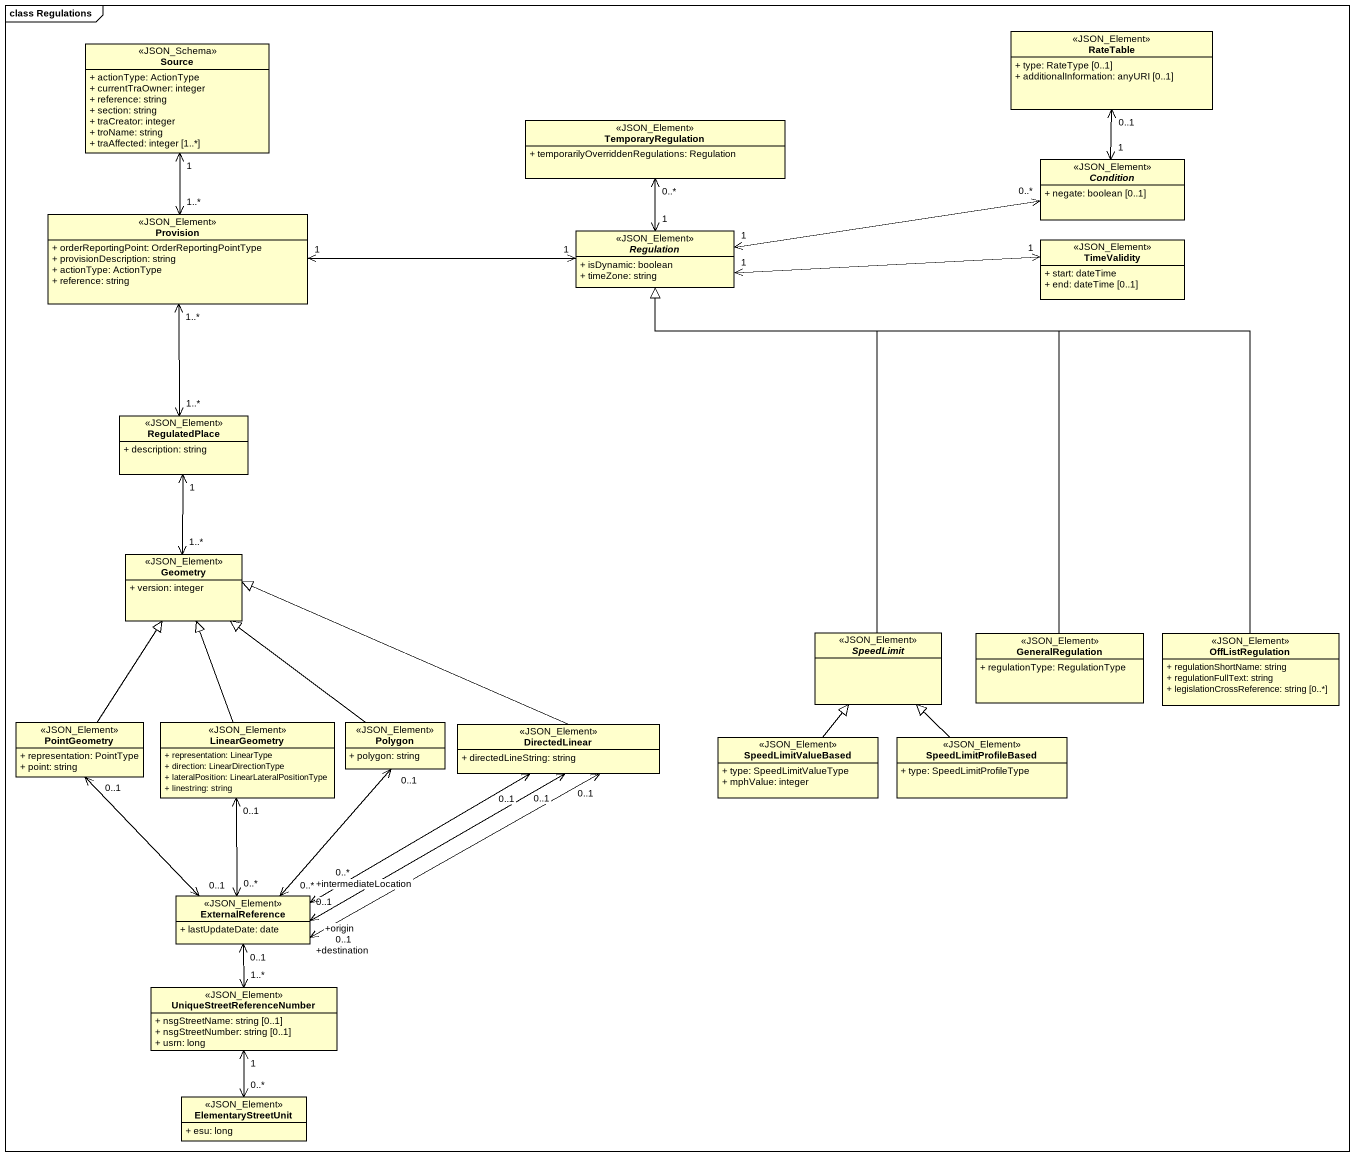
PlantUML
@startuml
mainframe class Regulations
hide circle
hide empty members
skinparam classAttributeIconSize 0
class Source <<JSON_Schema>> {
  + actionType: ActionType
  + currentTraOwner: integer
  + reference: string
  + section: string
  + traCreator: integer
  + troName: string
  + traAffected: integer [1..*]
}
class RateTable <<JSON_Element>> {
  + type: RateType [0..1]
  + additionalInformation: anyURI [0..1]
}
class TemporaryRegulation <<JSON_Element>> {
  + temporarilyOverriddenRegulations: Regulation
}
abstract class Condition <<JSON_Element>> {
  + negate: boolean [0..1]
}
class Provision <<JSON_Element>> {
  + orderReportingPoint: OrderReportingPointType
  + provisionDescription: string
  + actionType: ActionType
  + reference: string
}
abstract class Regulation <<JSON_Element>> {
  + isDynamic: boolean
  + timeZone: string
}
class TimeValidity <<JSON_Element>> {
  + start: dateTime
  + end: dateTime [0..1]
}
class RegulatedPlace <<JSON_Element>> {
  + description: string
}
class Geometry <<JSON_Element>> {
  + version: integer
}
abstract class SpeedLimit <<JSON_Element>>
class GeneralRegulation <<JSON_Element>> {
  + regulationType: RegulationType
}
class OffListRegulation <<JSON_Element>> {
  + regulationShortName: string
  + regulationFullText: string
  + legislationCrossReference: string [0..*]
}
class PointGeometry <<JSON_Element>> {
  + representation: PointType
  + point: string
}
class LinearGeometry <<JSON_Element>> {
  + representation: LinearType
  + direction: LinearDirectionType
  + lateralPosition: LinearLateralPositionType
  + linestring: string
}
class Polygon <<JSON_Element>> {
  + polygon: string
}
class DirectedLinear <<JSON_Element>> {
  + directedLineString: string
}
class SpeedLimitValueBased <<JSON_Element>> {
  + type: SpeedLimitValueType
  + mphValue: integer
}
class SpeedLimitProfileBased <<JSON_Element>> {
  + type: SpeedLimitProfileType
}
class ExternalReference <<JSON_Element>> {
  + lastUpdateDate: date
}
class UniqueStreetReferenceNumber <<JSON_Element>> {
  + nsgStreetName: string [0..1]
  + nsgStreetNumber: string [0..1]
  + usrn: long
}
class ElementaryStreetUnit <<JSON_Element>> {
  + esu: long
}
Source "1" <--> "1..*" Provision
Condition "1" <-up-> "0..1" RateTable
Provision "1" <-right-> "1" Regulation
Provision "1..*" <--> "1..*" RegulatedPlace
Regulation "1" <-up-> "0..*" TemporaryRegulation
Regulation "1" <-right-> "0..*" Condition
Regulation "1" <-right-> "1" TimeValidity
RegulatedPlace "1" <--> "1..*" Geometry
SpeedLimit -up-|> Regulation
GeneralRegulation -up-|> Regulation
OffListRegulation -up-|> Regulation
PointGeometry -up-|> Geometry
PointGeometry "0..1" <--> "0..1" ExternalReference
LinearGeometry -up-|> Geometry
LinearGeometry "0..1" <--> "0..*" ExternalReference
Polygon -up-|> Geometry
Polygon "0..1" <--> "0..*" ExternalReference
DirectedLinear -left-|> Geometry
DirectedLinear "0..1" <-left-> "+destination\n0..1" ExternalReference
SpeedLimitValueBased -up-|> SpeedLimit
SpeedLimitProfileBased -up-|> SpeedLimit
ExternalReference "+intermediateLocation\n0..*" <-right-> "0..1" DirectedLinear
ExternalReference "+origin\n0..1" <-right-> "0..1" DirectedLinear
ExternalReference "0..1" <--> "1..*" UniqueStreetReferenceNumber
UniqueStreetReferenceNumber "1" <--> "0..*" ElementaryStreetUnit
@enduml
